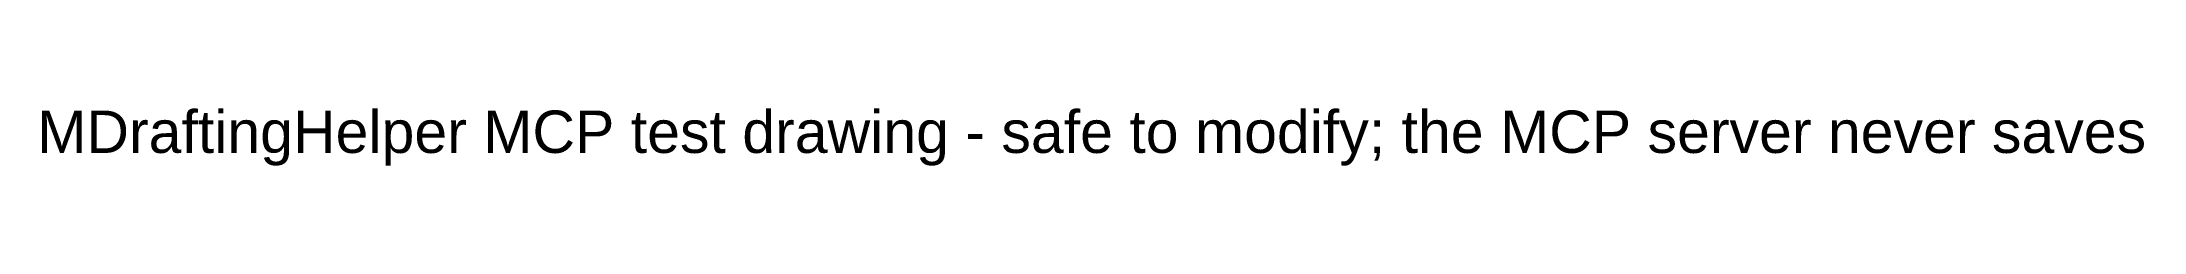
# Model space of a CAD drawing. Header units: millimetres. Extents: x 1 to 249, y -52 to -45.
import ezdxf

# ---------------------------------------------------------------- set-up
doc = ezdxf.new("R2010")
doc.units = ezdxf.units.MM
doc.layers.add('MDH_MCP_TEST', color=3, linetype='Continuous')
doc.styles.get("Standard").update_dxf_attribs({"font": 'arial.ttf'})

msp = doc.modelspace()

# ---------------------------------------------------------------- texts
at = {"layer": 'MDH_MCP_TEST'}
msp.add_text('MDraftingHelper MCP test drawing - safe to modify; the MCP server never saves', height=5, dxfattribs=at).set_placement((0, -50))

doc.saveas('drawing.dxf')
